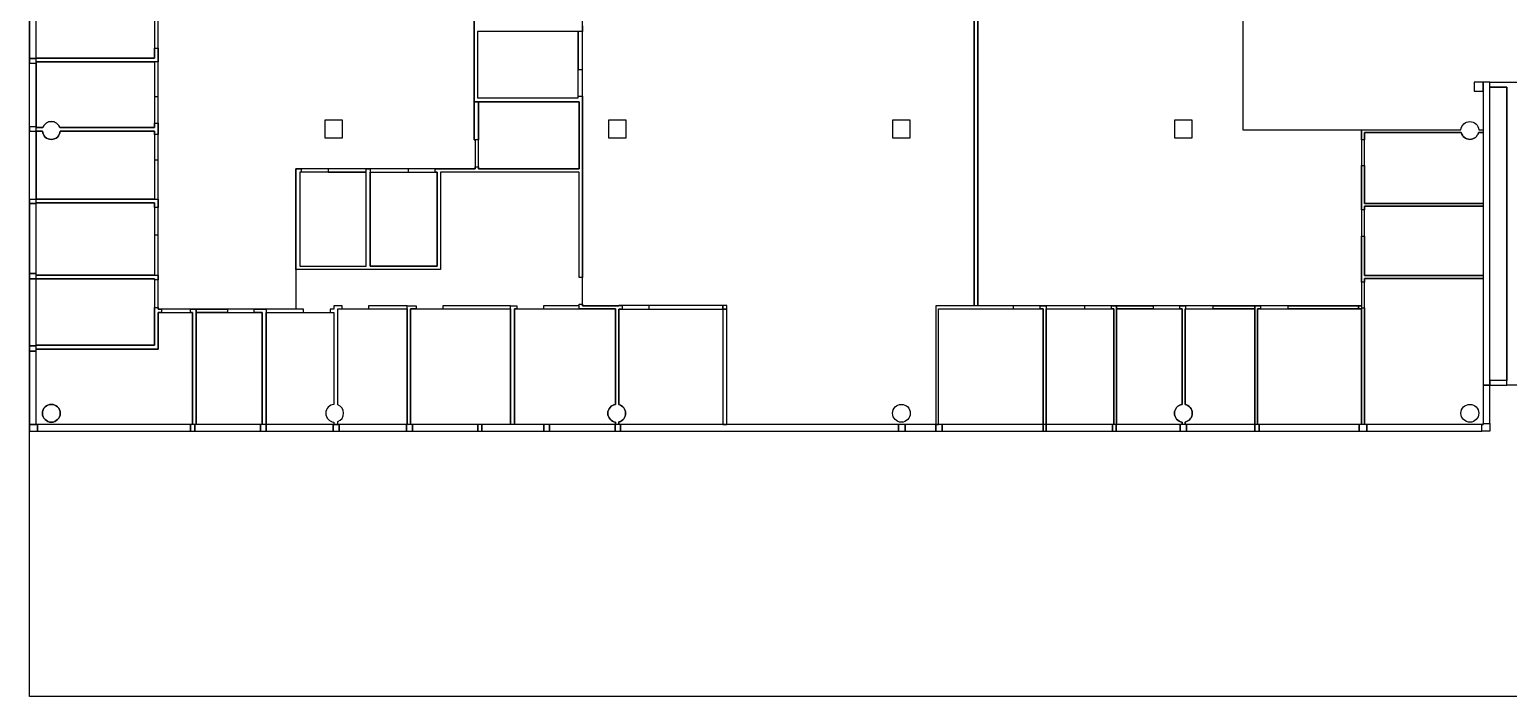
# Model space of a CAD drawing. Header units: centimetres. Extents: x -199 to 9291, y 1428 to 7336.
# Drawn here: x -199 to 4863, y 1428 to 3711 of the extents above; entities that cross this region are included whole.
import ezdxf

# ---------------------------------------------------------------- set-up
doc = ezdxf.new("R2010")
doc.units = ezdxf.units.CM
doc.header["$MEASUREMENT"] = 0
for name, color, linetype in [('Facade_Glass', 4, 'Continuous'), ('Facade_Wall', 6, 'Continuous'), ('Glass', 4, 'Continuous'), ('Labs', 1, 'Continuous'), ('Offices', 1, 'Continuous'), ('Void', 7, 'Continuous'), ('Walls', 6, 'Continuous')]:
    doc.layers.add(name, color=color, linetype=linetype)

msp = doc.modelspace()

# ---------------------------------------------------------------- linework, layer by layer
msp.add_lwpolyline([(-198.9, 7335.8), (9290.6, 7335.8), (9290.6, 1427.6), (-198.9, 1427.6)], close=True)
at = {"layer": 'Facade_Glass'}
for points in [[(-176.1, 3834.3), (-198.9, 3834.3), (-198.9, 3611.6), (-176.1, 3611.6)], [(-198.9, 3595.3), (-176.1, 3595.3), (-176.1, 3377.5), (-198.9, 3377.5)], [(-198.9, 3362.8), (-176.1, 3362.8), (-176.1, 3128.8), (-198.9, 3128.8)], [(-176.1, 3115.7), (-198.9, 3115.7), (-198.9, 2875.2), (-176.1, 2875.2)], [(-176.1, 2857.3), (-198.9, 2857.3), (-198.9, 2628.1), (-176.1, 2628.1)], [(-176.1, 2610.2), (-198.9, 2610.2), (-198.9, 2358.2), (-176.1, 2358.2)], [(4799.9, 2493.1), (4777.1, 2493.1), (4777.1, 2361.5), (4799.9, 2361.5)], [(352.2, 2358.2), (-171.2, 2358.2), (-171.2, 2335.5), (352.2, 2335.5)], [(591.2, 2358.2), (366.8, 2358.2), (366.8, 2335.5), (591.2, 2335.5)], [(839.9, 2358.2), (610.7, 2358.2), (610.7, 2335.5), (839.9, 2335.5)], [(1091.9, 2358.2), (861, 2358.2), (861, 2335.5), (1091.9, 2335.5)], [(1335.7, 2358.2), (1111.4, 2358.2), (1111.4, 2335.5), (1335.7, 2335.5)], [(1561.7, 2358.2), (1348.7, 2358.2), (1348.7, 2335.5), (1561.7, 2335.5)], [(1805.5, 2358.2), (1581.2, 2358.2), (1581.2, 2335.5), (1805.5, 2335.5)], [(2776, 2358.2), (1823.4, 2358.2), (1823.4, 2335.5), (2776, 2335.5)], [(2902.8, 2358.2), (2798.7, 2358.2), (2798.7, 2335.5), (2902.8, 2335.5)], [(3270.2, 2358.2), (2925.5, 2358.2), (2925.5, 2335.5), (3270.2, 2335.5)], [(3507.5, 2358.2), (3281.5, 2358.2), (3281.5, 2335.5), (3507.5, 2335.5)], [(3740, 2358.2), (3520.5, 2358.2), (3520.5, 2335.5), (3740, 2335.5)], [(3995.2, 2358.2), (3761.1, 2358.2), (3761.1, 2335.5), (3995.2, 2335.5)], [(4352.8, 2358.2), (4009.8, 2358.2), (4009.8, 2335.5), (4352.8, 2335.5)], [(4772.2, 2358.2), (4378.8, 2358.2), (4378.8, 2335.5), (4772.2, 2335.5)]]:
    msp.add_lwpolyline(points, close=True, dxfattribs=at)
at = {"layer": 'Facade_Wall'}
for points in [[(-176.1, 3611.6), (-198.9, 3611.6), (-198.9, 3595.3), (-176.1, 3595.3)], [(4799.9, 3530.3), (4777.1, 3530.3), (4777.1, 2493.1), (4799.9, 2493.1)], [(-198.9, 3362.8), (-176.1, 3362.8), (-176.1, 3377.5), (-198.9, 3377.5)], [(-198.9, 3115.7), (-176.1, 3115.7), (-176.1, 3128.8), (-198.9, 3128.8)], [(-198.9, 2857.3), (-176.1, 2857.3), (-176.1, 2875.2), (-198.9, 2875.2)], [(-198.9, 2610.2), (-176.1, 2610.2), (-176.1, 2628.1), (-198.9, 2628.1)], [(4857.6, 2509.4), (4799.9, 2509.4), (4799.9, 2493.1), (4857.6, 2493.1)], [(-198.9, 2335.5), (-171.2, 2335.5), (-171.2, 2358.2), (-198.9, 2358.2)], [(366.8, 2358.2), (352.2, 2358.2), (352.2, 2335.5), (366.8, 2335.5)], [(610.7, 2358.2), (591.2, 2358.2), (591.2, 2335.5), (610.7, 2335.5)], [(861, 2358.2), (839.9, 2358.2), (839.9, 2335.5), (861, 2335.5)], [(1111.4, 2358.2), (1091.9, 2358.2), (1091.9, 2335.5), (1111.4, 2335.5)], [(1348.7, 2358.2), (1335.7, 2358.2), (1335.7, 2335.5), (1348.7, 2335.5)], [(1581.2, 2358.2), (1561.7, 2358.2), (1561.7, 2335.5), (1581.2, 2335.5)], [(1823.4, 2358.2), (1805.5, 2358.2), (1805.5, 2335.5), (1823.4, 2335.5)], [(2798.7, 2358.2), (2776, 2358.2), (2776, 2335.5), (2798.7, 2335.5)], [(2925.5, 2358.2), (2902.8, 2358.2), (2902.8, 2335.5), (2925.5, 2335.5)], [(3270.2, 2335.5), (3281.5, 2335.5), (3281.5, 2358.2), (3270.2, 2358.2)], [(3507.5, 2335.5), (3520.5, 2335.5), (3520.5, 2358.2), (3507.5, 2358.2)], [(3761.1, 2358.2), (3740, 2358.2), (3740, 2335.5), (3761.1, 2335.5)], [(4009.8, 2358.2), (3995.2, 2358.2), (3995.2, 2335.5), (4009.8, 2335.5)], [(4378.8, 2358.2), (4352.8, 2358.2), (4352.8, 2335.5), (4378.8, 2335.5)], [(4772.2, 2358.2), (4777.1, 2358.2), (4777.1, 2361.5), (4799.9, 2361.5), (4799.9, 2335.5), (4772.2, 2335.5)]]:
    msp.add_lwpolyline(points, close=True, dxfattribs=at)
at = {"layer": 'Glass'}
for points in [[(3047.5, 2764.6), (3034.5, 2764.6), (3034.5, 4078.1), (2845.9, 4078.1), (2845.9, 4091.1), (3047.5, 4091.1)], [(1693.3, 3704.2), (1678.7, 3704.2), (1678.7, 3574.2), (1693.3, 3574.2)], [(228.7, 3481.5), (241.7, 3481.5), (241.7, 3600.2), (228.7, 3600.2)], [(1322.7, 3463.6), (1337.3, 3463.6), (1337.3, 3333.6), (1322.7, 3333.6)], [(241.7, 3263.7), (228.7, 3263.7), (228.7, 3130.4), (241.7, 3130.4)], [(953.7, 3234.4), (823.6, 3234.4), (823.6, 3223), (953.7, 3223)], [(1098.4, 3234.4), (966.7, 3234.4), (966.7, 3223), (1098.4, 3223)], [(241.7, 3006.8), (228.7, 3006.8), (228.7, 2870.3), (241.7, 2870.3)], [(371.7, 2753.2), (479, 2753.2), (479, 2741.9), (371.7, 2741.9)], [(739.1, 2753.2), (610.7, 2753.2), (610.7, 2741.9), (739.1, 2741.9)], [(1093.5, 2764.6), (961.8, 2764.6), (961.8, 2754.9), (1093.5, 2754.9)], [(1447.9, 2764.6), (1215.4, 2764.6), (1215.4, 2754.9), (1447.9, 2754.9)], [(1560, 2754.9), (1682, 2754.9), (1682, 2764.6), (1560, 2764.6)], [(1920.9, 2753.2), (2174.5, 2753.2), (2174.5, 2766.2), (1920.9, 2766.2)], [(2187.5, 2753.2), (2174.5, 2753.2), (2174.5, 2358.2), (2187.5, 2358.2)], [(3413.2, 2764.6), (3281.5, 2764.6), (3281.5, 2754.9), (3413.2, 2754.9)], [(3522.1, 2764.6), (3647.3, 2764.6), (3647.3, 2754.9), (3522.1, 2754.9)], [(3852.1, 2764.6), (3995.2, 2764.6), (3995.2, 2754.9), (3852.1, 2754.9)], [(4109, 2764.6), (4349.6, 2764.6), (4349.6, 2754.9), (4109, 2754.9)]]:
    msp.add_lwpolyline(points, close=True, dxfattribs=at)
at = {"layer": 'Labs'}
for points in [[(1322.7, 4078.1), (1322.7, 3333.6), (1326, 3333.6), (1326, 3234.4), (713.1, 3234.4), (713.1, 2753.2), (241.7, 2753.2), (241.7, 3954.6), (576.5, 3954.6), (576.5, 4078.1)], [(2187.5, 2766.2), (1818.5, 2766.2), (1818.5, 2764.6), (1693.3, 2764.6), (1693.3, 4078.1), (2769.5, 4078.1), (2769.5, 3972.4), (2845.9, 3972.4), (2845.9, 4078.1), (3034.5, 4078.1), (3034.5, 2764.6), (2902.8, 2764.6), (2902.8, 2358.2), (2187.5, 2358.2)], [(4360.9, 3367.7), (4360.9, 2764.6), (3047.5, 2764.6), (3047.5, 4091.1), (3953.6, 4091.1), (3953.6, 3367.7)]]:
    msp.add_lwpolyline(points, close=True, dxfattribs=at)
at = {"layer": 'Offices'}
for points in [[(228.7, 3738.4), (228.7, 3613.2), (-176.1, 3613.2), (-176.1, 3834.3), (-176.1, 3850.5), (-176.1, 3954.6), (228.7, 3954.6)], [(1678.7, 3704.2), (1334.1, 3704.2), (1334.1, 3476.6), (1678.7, 3476.6)], [(1337.3, 3463.6), (1682, 3463.6), (1682, 3234.4), (1337.3, 3234.4)], [(953.7, 3223), (726.1, 3223), (726.1, 2901.2), (953.7, 2901.2)], [(966.7, 3223), (1195.9, 3223), (1195.9, 2901.2), (966.7, 2901.2)], [(228.7, 2870.3), (-176.1, 2870.3), (-176.1, 2875.2), (-176.1, 3117.4), (228.7, 3117.4)], [(4777.1, 2871.9), (4777.1, 2868.7), (4370.7, 2868.7), (4370.7, 3106), (4777.1, 3106), (4777.1, 3102.7)], [(228.7, 2759.7), (228.7, 2629.7), (-176.1, 2629.7), (-176.1, 2857.3), (228.7, 2857.3)], [(4777.1, 2361.5), (4777.1, 2358.2), (4772.2, 2358.2), (4378.8, 2358.2), (4370.7, 2358.2), (4370.7, 2758.1), (4370.7, 2858.9), (4777.1, 2858.9), (4777.1, 2857.3)], [(358.7, 2358.2), (352.2, 2358.2), (-171.2, 2358.2), (-176.1, 2358.2), (-176.1, 2610.2), (-176.1, 2616.7), (241.7, 2616.7), (241.7, 2741.9), (253.1, 2741.9), (358.7, 2741.9)], [(597.7, 2358.2), (591.2, 2358.2), (371.7, 2358.2), (371.7, 2741.9), (597.7, 2741.9)], [(1447.9, 2358.2), (1348.7, 2358.2), (1335.7, 2358.2), (1111.4, 2358.2), (1104.9, 2358.2), (1104.9, 2754.9), (1447.9, 2754.9)], [(3270.2, 2358.2), (2925.5, 2358.2), (2912.5, 2358.2), (2912.5, 2754.9), (3169.4, 2754.9), (3270.2, 2754.9)], [(3512.4, 2358.2), (3507.5, 2358.2), (3281.5, 2358.2), (3281.5, 2754.9), (3512.4, 2754.9)], [(4360.9, 2358.2), (4352.8, 2358.2), (4009.8, 2358.2), (4004.9, 2358.2), (4004.9, 2754.9), (4109, 2754.9), (4349.6, 2754.9), (4360.9, 2754.9)]]:
    msp.add_lwpolyline(points, close=True, dxfattribs=at)
for points in [[(228.7, 3375.8), (-95.8, 3375.8, 0.697059), (-153, 3375.8), (-176.1, 3375.8), (-176.1, 3377.5), (-176.1, 3595.3), (-176.1, 3600.2), (228.7, 3600.2)], [(228.7, 3130.4), (-176.1, 3130.4), (-176.1, 3362.8), (-154.8, 3362.8, 0.922349), (-94, 3362.8), (228.7, 3362.8)], [(4777.1, 3115.7), (4370.7, 3115.7), (4370.7, 3333.6), (4370.7, 3358), (4701.7, 3358, 0.782342), (4760.9, 3358), (4777.1, 3358)], [(843.1, 2427.4, 0.926039), (843.1, 2366.6), (843.1, 2358.2), (839.9, 2358.2), (610.7, 2358.2), (610.7, 2741.9), (830.1, 2741.9), (843.1, 2741.9)], [(1093.5, 2358.2), (861, 2358.2), (856.2, 2358.2), (856.2, 2368.4, 0.693908), (856.2, 2425.5), (856.2, 2754.9), (870.8, 2754.9), (1093.5, 2754.9)], [(1807.1, 2427.2, 0.377108), (1780.5, 2397, 0.377108), (1807.1, 2366.8), (1807.1, 2358.2), (1581.2, 2358.2), (1561.7, 2358.2), (1460.9, 2358.2), (1460.9, 2754.9), (1560, 2754.9), (1682, 2754.9), (1807.1, 2754.9)], [(2174.5, 2358.2), (1823.4, 2358.2), (1818.5, 2358.2), (1818.5, 2367.4, 0.343333), (1841.5, 2397, 0.343333), (1818.5, 2426.5), (1818.5, 2753.2), (1829.9, 2753.2), (1920.9, 2753.2), (2174.5, 2753.2)], [(3746.5, 2427.2, 0.876862), (3746.5, 2366.8), (3746.5, 2358.2), (3740, 2358.2), (3522.1, 2358.2), (3522.1, 2754.9), (3746.5, 2754.9)], [(3995.2, 2358.2), (3761.1, 2358.2), (3756.2, 2358.2), (3756.2, 2367.1, 0.8256), (3756.2, 2426.9), (3756.2, 2754.9), (3995.2, 2754.9)], [(-154.9, 2397, 1), (-93.9, 2397, 1)]]:
    msp.add_lwpolyline(points, format="xyb", close=True, dxfattribs=at)
at = {"layer": 'Void'}
msp.add_lwpolyline([(4857.6, 2509.4), (4799.9, 2509.4), (4799.9, 3514), (4857.6, 3514)], close=True, dxfattribs=at)
at = {"layer": 'Walls'}
for points in [[(1693.3, 3723.7), (1693.3, 3704.2), (1334.1, 3704.2), (1334.1, 3476.6), (1678.7, 3476.6), (1678.7, 3483.1), (1678.7, 3483.1), (1693.3, 3483.1), (1693.3, 2862.2), (1682, 2862.2), (1682, 3223), (1207.3, 3223), (1207.3, 2889.8), (713.1, 2889.8), (713.1, 3234.4), (731, 3234.4), (731, 3223), (726.1, 3223), (726.1, 2901.2), (953.7, 2901.2), (953.7, 3234.4), (966.7, 3234.4), (966.7, 2901.2), (1195.9, 2901.2), (1195.9, 3223), (1189.4, 3223), (1189.4, 3234.4), (1326, 3234.4), (1326, 3240.9), (1337.3, 3240.9), (1337.3, 3234.4), (1682, 3234.4), (1682, 3463.6), (1322.7, 3463.6), (1322.7, 4091.1)], [(5206.3, 2493.1), (4857.6, 2493.1), (4857.6, 3514), (4799.9, 3514), (4799.9, 3531.1), (5222.5, 3530.3)]]:
    msp.add_lwpolyline(points, dxfattribs=at)
for points in [[(241.7, 3647.3), (241.7, 3600.2), (-176.1, 3600.2), (-176.1, 3613.2), (228.7, 3613.2), (228.7, 3647.3)], [(4746.2, 3499.4), (4777.1, 3499.4), (4777.1, 3530.3), (4746.2, 3530.3)], [(812.3, 3340.1), (872.4, 3340.1), (872.4, 3400.2), (812.3, 3400.2)], [(1782.7, 3340.1), (1842.9, 3340.1), (1842.9, 3400.2), (1782.7, 3400.2)], [(2754.9, 3340.1), (2815, 3340.1), (2815, 3400.2), (2754.9, 3400.2)], [(3720.5, 3340.1), (3780.6, 3340.1), (3780.6, 3400.2), (3720.5, 3400.2)], [(4360.9, 3245.8), (4370.7, 3245.8), (4370.7, 3115.7), (4777.1, 3115.7), (4777.1, 3106), (4370.7, 3106), (4370.7, 3093), (4360.9, 3093)], [(-176.1, 3130.4), (241.7, 3130.4), (241.7, 3101.1), (228.7, 3101.1), (228.7, 3117.4), (-176.1, 3117.4)], [(4360.9, 3003.6), (4370.7, 3003.6), (4370.7, 2868.7), (4777.1, 2868.7), (4777.1, 2858.9), (4370.7, 2858.9), (4370.7, 2845.9), (4360.9, 2845.9)], [(-176.1, 2870.3), (241.7, 2870.3), (241.7, 2854), (228.7, 2854), (228.7, 2857.3), (-176.1, 2857.3)], [(-176.1, 2629.7), (228.7, 2629.7), (228.7, 2759.7), (241.7, 2759.7), (241.7, 2753.2), (253.1, 2753.2), (253.1, 2741.9), (241.7, 2741.9), (241.7, 2616.7), (-176.1, 2616.7)], [(352.2, 2753.2), (371.7, 2753.2), (371.7, 2358.2), (358.7, 2358.2), (358.7, 2741.9), (352.2, 2741.9)], [(570, 2753.2), (610.7, 2753.2), (610.7, 2358.2), (597.7, 2358.2), (597.7, 2741.9), (570, 2741.9)], [(1093.5, 2358.2), (1093.5, 2764.6), (1124.4, 2764.6), (1124.4, 2754.9), (1104.9, 2754.9), (1104.9, 2358.2)], [(1447.9, 2358.2), (1447.9, 2764.6), (1469, 2764.6), (1469, 2754.9), (1460.9, 2754.9), (1460.9, 2358.2)], [(2174.5, 2753.2), (2187.5, 2753.2), (2187.5, 2766.2), (2174.5, 2766.2)], [(3169.4, 2764.6), (2902.8, 2764.6), (2902.8, 2358.2), (2912.5, 2358.2), (2912.5, 2754.9), (3169.4, 2754.9)], [(3260.4, 2754.9), (3260.4, 2764.6), (3281.5, 2764.6), (3281.5, 2358.2), (3270.2, 2358.2), (3270.2, 2754.9)], [(3504.3, 2754.9), (3504.3, 2764.6), (3522.1, 2764.6), (3522.1, 2358.2), (3512.4, 2358.2), (3512.4, 2754.9)], [(3995.2, 2358.2), (3995.2, 2764.6), (4014.7, 2764.6), (4014.7, 2754.9), (4004.9, 2754.9), (4004.9, 2358.2)], [(4360.9, 2358.2), (4360.9, 2754.9), (4349.6, 2754.9), (4349.6, 2764.6), (4360.9, 2764.6), (4360.9, 2758.1), (4370.7, 2758.1), (4370.7, 2358.2)]]:
    msp.add_lwpolyline(points, close=True, dxfattribs=at)
for points in [[(-176.1, 3375.8), (-153, 3375.8, -0.697059), (-95.8, 3375.8), (228.7, 3375.8), (228.7, 3390.5), (241.7, 3390.5), (241.7, 3351.5), (228.7, 3351.5), (228.7, 3362.8), (-94, 3362.8, -0.922349), (-154.8, 3362.8), (-176.1, 3362.8)], [(4761.7, 3367.7), (4777.1, 3367.7), (4777.1, 3358), (4760.9, 3358, -0.782342), (4701.7, 3358), (4370.7, 3358), (4370.7, 3333.6), (4360.9, 3333.6), (4360.9, 3367.7), (4700.9, 3367.7, -0.923574)], [(856.2, 2368.4, 0.693908), (856.2, 2425.5), (856.2, 2754.9), (870.8, 2754.9), (870.8, 2764.6), (843.1, 2764.6), (843.1, 2753.2), (830.1, 2753.2), (830.1, 2741.9), (843.1, 2741.9), (843.1, 2427.4, 0.926039), (843.1, 2366.6), (843.1, 2358.2), (856.2, 2358.2)], [(1818.5, 2367.4), (1818.5, 2358.2), (1807.1, 2358.2), (1807.1, 2366.8, -0.879257), (1807.1, 2427.2), (1807.1, 2754.9), (1682, 2754.9), (1682, 2771.1), (1693.3, 2771.1), (1693.3, 2764.6), (1818.5, 2764.6), (1818.5, 2766.2), (1829.9, 2766.2), (1829.9, 2753.2), (1818.5, 2753.2), (1818.5, 2426.5, -0.778425)], [(3746.5, 2366.8, -0.876862), (3746.5, 2427.2), (3746.5, 2754.9), (3738.3, 2754.9), (3738.3, 2764.6), (3757.8, 2764.6), (3757.8, 2754.9), (3756.2, 2754.9), (3756.2, 2426.9, -0.8256), (3756.2, 2367.1), (3756.2, 2358.2), (3746.5, 2358.2)]]:
    msp.add_lwpolyline(points, format="xyb", close=True, dxfattribs=at)
for centre in [(-124.4, 2397), (2785.4, 2397), (4731.3, 2397)]:
    msp.add_circle(centre, 30.5, dxfattribs=at)

doc.saveas('drawing.dxf')
